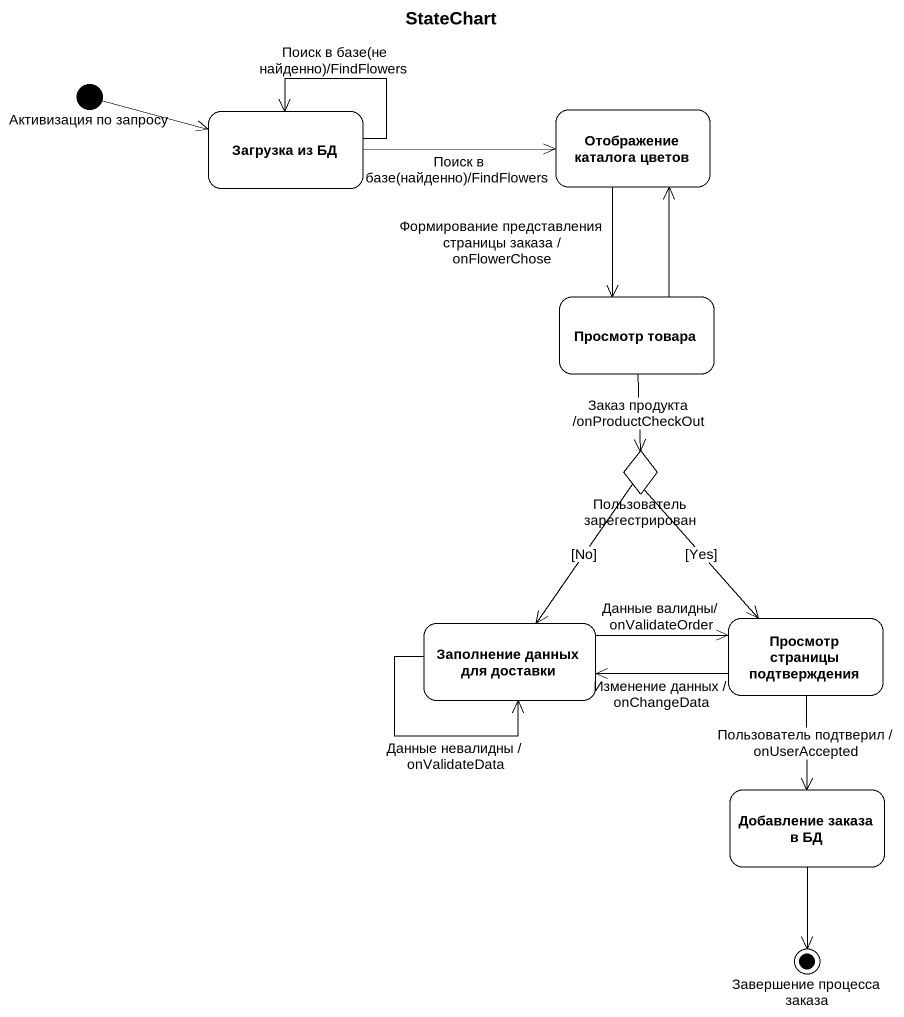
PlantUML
@startuml
title StateChart
hide empty description
state "Активизация по запросу" as Активизация_по_запросу <<start>>
state "Загрузка из БД" as Загрузка_из_БД
state "Отображение каталога цветов" as Отображение_каталога_цветов
state "Просмотр товара" as Просмотр_товара
state "Пользователь зарегестрирован" as Пользователь_зарегестрирован <<choice>>
state "Заполнение данных для доставки" as Заполнение_данных_для
state "Просмотр страницы подтверждения" as Просмотр_страницы
state "Добавление заказа в БД" as Добавление_заказа_в_БД
state "Завершение процесса заказа" as Завершение_процесса_заказа <<end>>
Активизация_по_запросу -right-> Загрузка_из_БД
Загрузка_из_БД --> Загрузка_из_БД : Поиск в базе(не найденно)/FindFlowers
Загрузка_из_БД -right-> Отображение_каталога_цветов : Поиск в базе(найденно)/FindFlowers
Отображение_каталога_цветов --> Просмотр_товара : Формирование представления страницы заказа / onFlowerChose
Просмотр_товара -up-> Отображение_каталога_цветов
Просмотр_товара --> Пользователь_зарегестрирован : Заказ продукта /onProductCheckOut
Пользователь_зарегестрирован --> Заполнение_данных_для : [No]
Пользователь_зарегестрирован --> Просмотр_страницы : [Yes]
Заполнение_данных_для --> Заполнение_данных_для : Данные невалидны / onValidateData
Заполнение_данных_для -right-> Просмотр_страницы : Данные валидны/ onValidateOrder
Просмотр_страницы -left-> Заполнение_данных_для : Изменение данных / onChangeData
Просмотр_страницы --> Добавление_заказа_в_БД : Пользователь подтверил / onUserAccepted
Добавление_заказа_в_БД --> Завершение_процесса_заказа
@enduml
